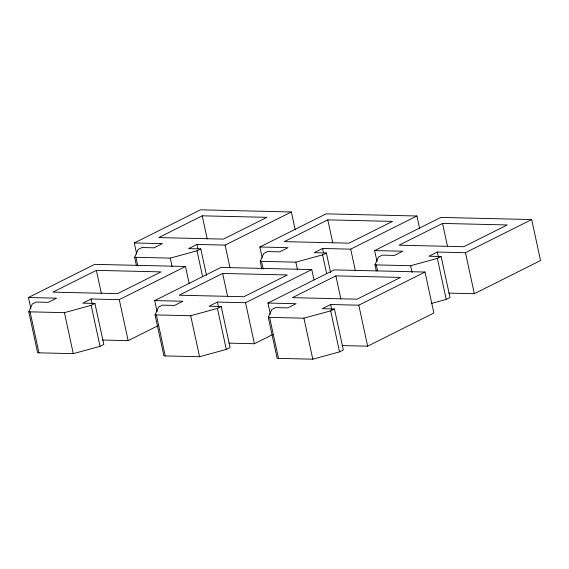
<?xml version="1.0" encoding="UTF-8"?>
<svg xmlns="http://www.w3.org/2000/svg" width="569" height="569" viewBox="0 0 569 569"><rect width="100%" height="100%" fill="white"/><g stroke="black" fill="none" stroke-linecap="round" stroke-linejoin="round"><path stroke-width="0.85" d="M189.193 283.582L185.494 266.498L119.277 299.65L91.132 298.988L82.79 303.163L94.938 303.448L103.807 344.451L100.03 346.343L73.28 353.648L37.639 352.808L28.777 311.812L32.319 303.96L36.096 302.068L48.244 302.352L56.594 298.17L28.45 297.509L30.854 308.611M136.475 265.815L134.625 257.273L138.167 249.414L141.944 247.529L154.099 247.814L162.442 243.632L134.298 242.97L136.702 254.073M313.988 279.827L311.769 269.578L245.552 302.729L217.408 302.068L209.058 306.243L221.213 306.527L230.075 347.531L226.298 349.423L199.555 356.727L163.915 355.888L155.053 314.892L158.587 307.04L162.364 305.148L174.519 305.432L182.869 301.25L154.725 300.588L157.122 311.691M261.861 269.002L260.204 261.313L263.739 253.461L267.515 251.569L279.671 251.854L288.021 247.679L259.877 247.01L262.089 257.266M342.147 345.582L367.652 346.18L433.87 313.028L425.007 272.032L358.79 305.183L330.646 304.515L322.296 308.697L334.451 308.981L343.313 349.985L339.537 351.87L312.794 359.181L277.153 358.342L268.291 317.338L271.826 309.486L275.602 307.594L287.758 307.886L296.1 303.704L267.956 303.042L270.36 314.145M376.258 270.851L374.964 264.877L378.506 257.024L382.283 255.132L394.438 255.417L402.781 251.235L374.637 250.573L377.041 261.676M134.298 242.97L200.523 209.819L291.349 211.96L295.226 229.897M28.45 297.509L94.667 264.357L185.494 266.498M202.215 215.815L158.73 237.586L223.425 239.108L266.911 217.344L202.215 215.815L207.201 238.88M96.367 270.36L52.881 292.132L117.577 293.654L161.063 271.882L96.367 270.36L101.353 293.419M291.349 211.96L225.125 245.111L196.981 244.45L188.638 248.625L200.793 248.909L206.519 275.389M134.625 257.273L170.266 258.113L197.009 250.801L200.793 248.909M28.777 311.812L64.418 312.651L91.161 305.34L94.938 303.448M259.877 247.01L326.094 213.866L416.921 216L419.694 228.816M154.725 300.588L220.943 267.437L311.769 269.578M327.794 219.862L284.308 241.633L349.003 243.155L392.489 221.384L327.794 219.862L332.78 242.927M222.643 273.44L179.157 295.204L243.852 296.733L287.338 274.962L222.643 273.44L227.628 296.499M102.633 340.049L128.139 340.646L158.097 325.653M416.921 216L350.703 249.151L322.559 248.489L314.209 252.672L326.364 252.956L330.61 272.601M260.204 261.313L295.844 262.153L322.587 254.848L326.364 252.956M155.053 314.892L190.693 315.731L217.436 308.419L221.213 306.527M267.956 303.042L334.181 269.891L425.007 272.032M374.637 250.573L440.861 217.422L531.688 219.563L540.55 260.566L474.333 293.711L448.82 293.113M335.881 275.887L292.395 297.658L357.09 299.18L400.576 277.416L335.881 275.887L340.867 298.953M442.554 223.425L399.068 245.189L463.763 246.718L507.249 224.947L442.554 223.425L447.54 246.484M531.688 219.563L465.463 252.714L437.319 252.053L428.976 256.228L441.131 256.512L449.994 297.516L446.217 299.408L431.174 303.519M228.909 343.128L254.414 343.726L272.544 334.65M268.291 317.338L303.924 318.178L330.674 310.873L334.451 308.981M374.964 264.877L410.605 265.716L437.348 258.404L441.131 256.512M465.463 252.714L474.333 293.711M437.319 252.053L438.429 257.174M437.348 258.404L446.217 299.408M410.605 265.716L412.084 272.544M376.287 264.905L377.581 270.887M350.703 249.151L355.319 270.51M358.79 305.183L367.652 346.18M322.559 248.489L323.484 252.764M322.587 254.848L326.649 273.639M330.646 304.515L331.748 309.643M330.674 310.873L339.537 351.87M295.844 262.153L297.502 269.841M303.924 318.178L312.794 359.181M261.527 261.349L263.191 269.03M269.614 317.374L278.476 358.37M245.552 302.729L254.414 343.726M225.125 245.111L229.926 267.316M217.408 302.068L218.517 307.189M217.436 308.419L226.298 349.423M196.981 244.45L197.905 248.717M197.009 250.801L202.55 276.427M190.693 315.731L199.555 356.727M170.266 258.113L172.115 266.648M156.375 314.92L165.238 355.924M135.948 257.302L137.798 265.844M119.277 299.65L128.139 340.646M91.132 298.988L92.057 303.256M91.161 305.34L100.03 346.343M64.418 312.651L73.28 353.648M30.1 311.84L38.969 352.844"/></g></svg>
